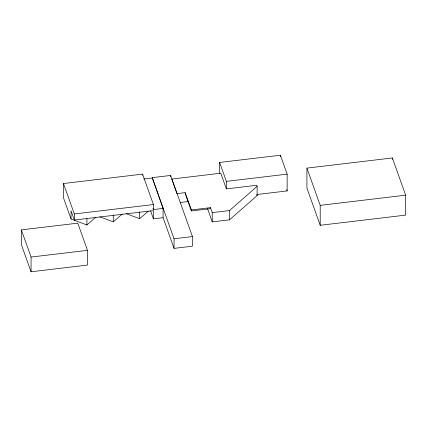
<?xml version="1.0" encoding="UTF-8"?>
<svg xmlns="http://www.w3.org/2000/svg" width="427" height="427" viewBox="0 0 427 427"><rect width="100%" height="100%" fill="white"/><g stroke="black" fill="none" stroke-linecap="round" stroke-linejoin="round"><path stroke-width="0.64" d="M210.484 207.645L212.256 212.614L229.507 210.559L257.129 186.321L256.755 185.275L226.363 188.889L220.77 173.223L171.771 179.052L176.975 193.623L185.201 192.646L191.365 209.919L191.365 210.954L210.484 208.68L210.484 207.645L191.365 209.919M207.405 208.285L212.256 221.875L229.507 219.825L257.129 195.587L257.129 186.321M163.087 208.419L152.231 177.643L170.613 175.454L192.433 236.574L192.433 246.192L174.045 248.381L163.087 217.685L163.087 208.419L153.416 209.572L153.416 204.549L142.554 174.12L63.474 183.53L63.474 197.818L71.047 219.04L86.905 224.97L95.904 217.199M99.849 216.815L113.267 221.837L122.266 214.06M126.205 213.676L139.629 218.699L148.126 211.354M219.611 173.431L219.611 162.452L280.395 155.22L287.147 174.131L287.147 190.922L256.755 194.536L257.129 195.587M143.846 178.993L152.231 177.995M306.922 168.121L392.36 157.953L405.65 195.182L405.65 215.123L320.207 225.285L306.922 188.061L306.922 168.121L320.207 205.35L320.207 225.285M219.611 162.452L226.363 181.363L287.147 174.131M63.474 183.53L74.33 213.959L153.416 204.549M180.231 202.499L188.04 201.571M71.047 219.04L71.047 210.81L74.33 220.017L153.416 210.607L153.416 218.832L163.087 217.685M21.35 229.87L77.773 223.156L87.476 250.35L87.476 265.066L31.059 271.78L21.35 244.591L21.35 229.87L31.059 257.059L31.059 271.78M320.207 205.35L405.65 195.182M152.231 177.643L174.045 238.762L192.433 236.574M31.059 257.059L87.476 250.35M286.709 189.7L287.147 190.922M191.365 210.954L185.201 193.682L185.201 192.646M152.973 208.328L153.416 209.572M150.566 210.858L153.416 218.832M392.36 157.953L392.36 159.282M280.395 155.22L280.395 156.512M229.507 210.559L229.507 219.825M226.363 181.363L226.363 188.889M212.256 212.614L212.256 221.875M174.045 238.762L174.045 248.381M170.613 175.454L170.613 176.735M142.554 174.12L142.554 175.38M139.629 211.739L139.629 218.699M113.267 214.877L113.267 221.837M86.905 218.645L86.905 224.97M74.33 213.959L74.33 220.017"/></g></svg>
